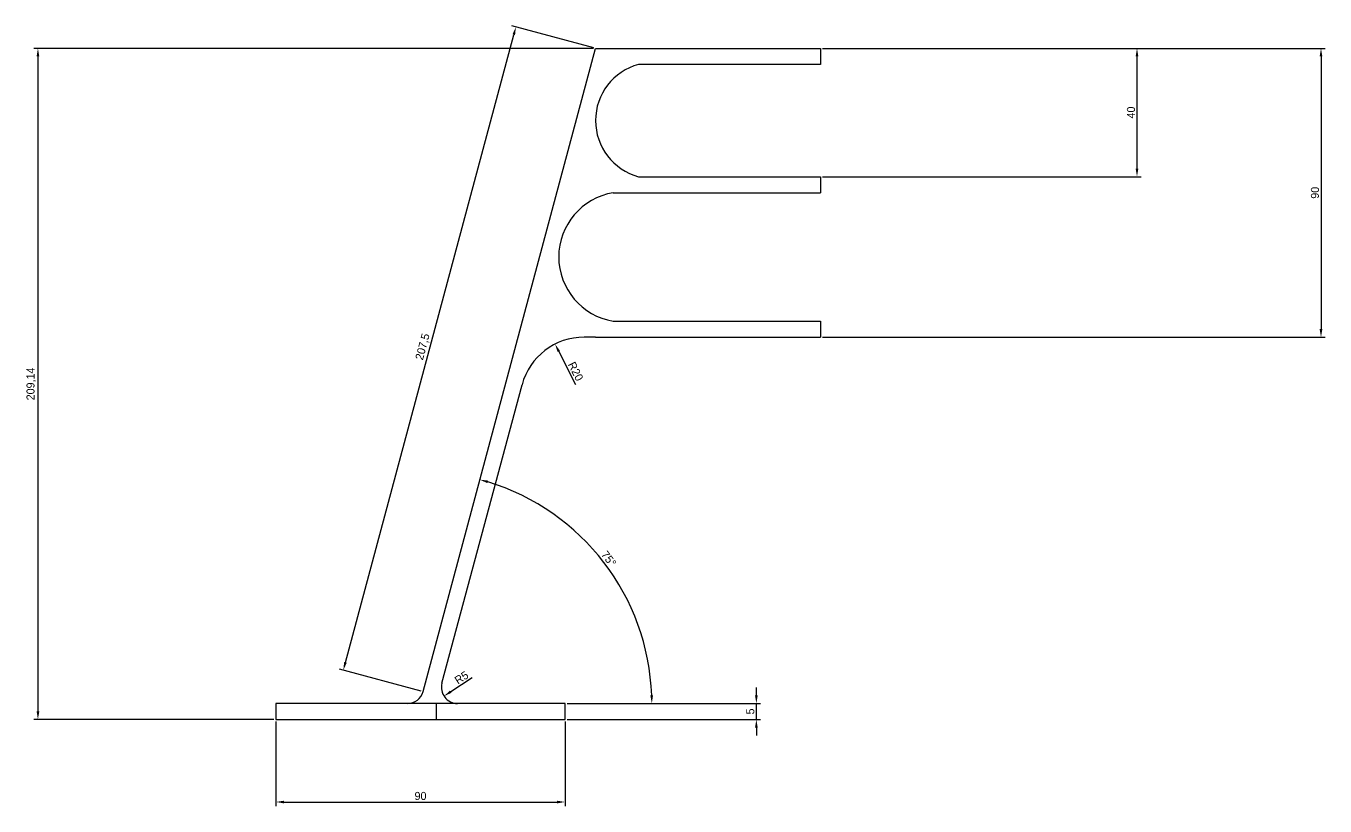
# Model space of a CAD drawing. Header units: millimetres. Extents: x 174 to 1428, y -253 to 269.
# Drawn here: x 174.2 to 578.6, y 25.9 to 269 of the extents above; entities that cross this region are included whole.
import ezdxf

# ---------------------------------------------------------------- set-up
doc = ezdxf.new("R2010")
doc.units = ezdxf.units.MM
doc.dimstyles.new('ISO-25', dxfattribs={"dimtxt": 2.5, "dimasz": 2.5, "dimexe": 1.25, "dimexo": 0.625, "dimtad": 1, "dimtxsty": 'Standard', "dimcen": 2.5, "dimadec": 0, "dimazin": 0, "dimtfac": 1, "dimtmove": 0, "dimatfit": 3, "dimfxl": 1, "dimarcsym": 0})

# ---------------------------------------------------------------- blocks, each defined once
blk = doc.blocks.new('*D2')
at = {"color": 0, "lineweight": -2, "transparency": 16777216}
for p, q in [((422.15, 262.05), (521.32, 262.05)), ((520.07, 259.55), (520.07, 224.55)), ((422.15, 222.05), (521.32, 222.05))]:
    blk.add_line(p, q, dxfattribs=at)
at = {"color": 0, "transparency": 16777216}
for points in [[(519.66, 259.55), (520.49, 259.55), (520.07, 262.05)], [(519.66, 224.55), (520.49, 224.55), (520.07, 222.05)]]:
    blk.add_solid(points, dxfattribs=at)
at = {"layer": 'Defpoints', "color": 0, "transparency": 16777216}
for p in [(421.52, 262.05), (421.52, 222.05), (520.07, 222.05)]:
    blk.add_point(p, dxfattribs=at)
at = {"color": 0, "transparency": 16777216, "insert": (518.2, 242.05), "char_height": 2.5, "attachment_point": 5, "rotation": 90}
blk.add_mtext('40', dxfattribs=at)
blk = doc.blocks.new('*D3')
at = {"color": 0, "lineweight": -2, "transparency": 16777216}
for p, q in [((422.15, 262.05), (578.61, 262.05)), ((577.36, 259.55), (577.36, 174.55)), ((422.15, 172.05), (578.61, 172.05))]:
    blk.add_line(p, q, dxfattribs=at)
at = {"color": 0, "transparency": 16777216}
for points in [[(576.94, 259.55), (577.78, 259.55), (577.36, 262.05)], [(576.94, 174.55), (577.78, 174.55), (577.36, 172.05)]]:
    blk.add_solid(points, dxfattribs=at)
at = {"layer": 'Defpoints', "color": 0, "transparency": 16777216}
for p in [(421.52, 262.05), (421.52, 172.05), (577.36, 172.05)]:
    blk.add_point(p, dxfattribs=at)
at = {"color": 0, "transparency": 16777216, "insert": (575.49, 217.05), "char_height": 2.5, "attachment_point": 5, "rotation": 90}
blk.add_mtext('90', dxfattribs=at)
blk = doc.blocks.new('*D9')
at = {"color": 0, "lineweight": -2, "transparency": 16777216}
for p, q in [((350.9, 262.05), (176.64, 262.05)), ((177.89, 259.55), (177.89, 55.41)), ((251.37, 52.91), (176.64, 52.91))]:
    blk.add_line(p, q, dxfattribs=at)
at = {"color": 0, "transparency": 16777216}
for points in [[(177.48, 259.55), (178.31, 259.55), (177.89, 262.05)], [(177.48, 55.41), (178.31, 55.41), (177.89, 52.91)]]:
    blk.add_solid(points, dxfattribs=at)
at = {"layer": 'Defpoints', "color": 0, "transparency": 16777216}
for p in [(351.52, 262.05), (177.89, 52.91), (252, 52.91)]:
    blk.add_point(p, dxfattribs=at)
at = {"color": 0, "transparency": 16777216, "insert": (175.81, 157.48), "char_height": 2.5, "attachment_point": 5, "rotation": 90}
blk.add_mtext('209,14', dxfattribs=at)
blk = doc.blocks.new('*D10')
at = {"color": 0, "lineweight": -2, "transparency": 16777216}
for p, q in [((401.57, 60.41), (401.57, 62.91)), ((342.62, 57.91), (402.82, 57.91)), ((401.57, 52.91), (401.57, 57.91)), ((342.62, 52.91), (402.82, 52.91)), ((401.57, 50.41), (401.57, 47.91))]:
    blk.add_line(p, q, dxfattribs=at)
at = {"color": 0, "transparency": 16777216}
for points in [[(401.15, 60.41), (401.98, 60.41), (401.57, 57.91)], [(401.15, 50.41), (401.98, 50.41), (401.57, 52.91)]]:
    blk.add_solid(points, dxfattribs=at)
at = {"layer": 'Defpoints', "color": 0, "transparency": 16777216}
for p in [(342, 57.91), (401.57, 57.91), (342, 52.91)]:
    blk.add_point(p, dxfattribs=at)
at = {"color": 0, "transparency": 16777216, "insert": (399.69, 55.41), "char_height": 2.5, "attachment_point": 5, "rotation": 90}
blk.add_mtext('5', dxfattribs=at)
blk = doc.blocks.new('*D11')
at = {"color": 0, "lineweight": -2, "transparency": 16777216}
for p, q in [((252, 52.29), (252, 25.95)), ((342, 52.29), (342, 25.95)), ((254.5, 27.2), (339.5, 27.2))]:
    blk.add_line(p, q, dxfattribs=at)
at = {"color": 0, "transparency": 16777216}
for points in [[(254.5, 27.61), (254.5, 26.78), (252, 27.2)], [(339.5, 27.61), (339.5, 26.78), (342, 27.2)]]:
    blk.add_solid(points, dxfattribs=at)
at = {"layer": 'Defpoints', "color": 0, "transparency": 16777216}
for p in [(252, 52.91), (342, 52.91), (342, 27.2)]:
    blk.add_point(p, dxfattribs=at)
at = {"color": 0, "transparency": 16777216, "insert": (297, 29.07), "char_height": 2.5, "attachment_point": 5}
blk.add_mtext('90', dxfattribs=at)
blk = doc.blocks.new('*D12')
at = {"color": 0, "lineweight": -2, "transparency": 16777216}
for p, q in [((350.92, 262.21), (325.47, 269.03)), ((273.62, 70.69), (326.03, 266.29)), ((297.21, 61.78), (271.77, 68.6))]:
    blk.add_line(p, q, dxfattribs=at)
at = {"color": 0, "transparency": 16777216}
for points in [[(325.63, 266.4), (326.44, 266.18), (326.68, 268.7)], [(273.22, 70.8), (274.02, 70.58), (272.97, 68.27)]]:
    blk.add_solid(points, dxfattribs=at)
at = {"layer": 'Defpoints', "color": 0, "transparency": 16777216}
for p in [(326.68, 268.7), (351.52, 262.05), (297.82, 61.62)]:
    blk.add_point(p, dxfattribs=at)
at = {"color": 0, "transparency": 16777216, "insert": (297.82, 169.03), "char_height": 2.5, "attachment_point": 5, "rotation": 75}
blk.add_mtext('207,5', dxfattribs=at)
blk = doc.blocks.new('*D13')
at = {"color": 0, "lineweight": -2, "transparency": 16777216}
blk.add_line((313.07, 65.85), (306.41, 61.56), dxfattribs=at)
at = {"color": 0, "transparency": 16777216}
blk.add_solid([(306.19, 61.91), (306.64, 61.21), (304.31, 60.2)], dxfattribs=at)
at = {"layer": 'Defpoints', "color": 0, "transparency": 16777216}
for p in [(308.52, 62.91), (304.31, 60.2)]:
    blk.add_point(p, dxfattribs=at)
at = {"color": 0, "transparency": 16777216, "insert": (309.78, 65.95), "char_height": 2.5, "attachment_point": 5, "rotation": 32.8129}
blk.add_mtext('R5', dxfattribs=at)
blk = doc.blocks.new('*D14')
at = {"color": 0, "lineweight": -2, "transparency": 16777216}
blk.add_line((345.32, 157.21), (340.03, 167.66), dxfattribs=at)
at = {"color": 0, "transparency": 16777216}
blk.add_solid([(340.4, 167.85), (339.66, 167.48), (338.9, 169.89)], dxfattribs=at)
at = {"layer": 'Defpoints', "color": 0, "transparency": 16777216}
for p in [(338.9, 169.89), (347.93, 152.05)]:
    blk.add_point(p, dxfattribs=at)
at = {"color": 0, "transparency": 16777216, "insert": (345.3, 161.4), "char_height": 2.5, "attachment_point": 5, "rotation": 296.8392}
blk.add_mtext('R20', dxfattribs=at)
blk = doc.blocks.new('*D15')
at = {"color": 0, "lineweight": -2, "transparency": 16777216}
blk.add_line((342.62, 57.91), (370.27, 57.91), dxfattribs=at)
blk.add_arc((296.82, 57.91), 72.2, 1.9841, 73.0159, dxfattribs=at)
at = {"color": 0, "transparency": 16777216}
for points in [[(317.8, 126.56), (318.03, 127.36), (315.51, 127.65)], [(369.39, 60.42), (368.56, 60.4), (369.02, 57.91)]]:
    blk.add_solid(points, dxfattribs=at)
at = {"layer": 'Defpoints', "color": 0, "transparency": 16777216}
for p in [(351.52, 262.05), (362.25, 88.42), (297.82, 61.62), (252, 57.91), (342, 57.91)]:
    blk.add_point(p, dxfattribs=at)
at = {"color": 0, "transparency": 16777216, "insert": (355.59, 103), "char_height": 2.5, "attachment_point": 5, "rotation": 307.5}
blk.add_mtext('75°', dxfattribs=at)

msp = doc.modelspace()

# ---------------------------------------------------------------- linework, layer by layer
for p, q in [((297.816, 61.616), (351.521, 262.049)), ((351.521, 262.049), (416.521, 262.049)), ((416.521, 262.049), (421.521, 262.049)), ((421.521, 262.049), (421.521, 257.049)), ((421.521, 262.049), (421.521, 257.049)), ((421.521, 257.049), (364.919, 257.049)), ((364.919, 222.049), (416.521, 222.049)), ((416.521, 222.049), (421.521, 222.049)), ((421.521, 222.049), (421.521, 217.049)), ((357.021, 217.049), (416.521, 217.049)), ((416.521, 217.049), (421.521, 217.049)), ((357.021, 177.049), (416.521, 177.049)), ((416.521, 177.049), (421.521, 177.049)), ((421.521, 177.049), (421.521, 172.049)), ((351.521, 172.049), (347.929, 172.049)), ((351.521, 172.049), (416.521, 172.049)), ((416.521, 172.049), (421.521, 172.049)), ((303.686, 64.205), (328.61, 157.225)), ((341.999, 57.91), (251.999, 57.91)), ((251.999, 57.91), (251.999, 52.91)), ((301.999, 52.91), (301.999, 57.91)), ((341.999, 52.91), (341.999, 57.91)), ((251.999, 52.91), (341.999, 52.91))]:
    msp.add_line(p, q)
for centre, radius, start, end in [((369.608, 239.549), 18.117, 105, 255), ((360.3, 197.049), 20.267, 99.311, 260.689), ((347.929, 152.049), 20, 90, 165), ((292.986, 62.91), 5, 270, 345), ((308.515, 62.91), 5, 165, 270)]:
    msp.add_arc(centre, radius, start, end)

# ---------------------------------------------------------------- dimensions: what is measured, and where the dimension line sits
for p1, p2, distance, picture, middle in [((297.816, 61.616), (351.521, 262.049), 25.717, '*D12', (297.816, 169.028)), ((421.521, 262.049), (421.521, 172.049), 155.839, '*D3', (575.486, 217.049))]:
    dim = msp.add_aligned_dim(p1=p1, p2=p2, distance=distance, dimstyle='ISO-25')
    dim.commit()
    dim.dimension.update_dxf_attribs({"geometry": picture, "text_midpoint": middle})
for base, p1, p2, picture, middle in [((177.892, 52.91), (351.521, 262.049), (251.999, 52.91), '*D9', (175.808, 157.48)), ((520.075, 222.049), (421.521, 262.049), (421.521, 222.049), '*D2', (518.2, 242.049)), ((401.568, 57.91), (341.999, 52.91), (341.999, 57.91), '*D10', (399.693, 55.41))]:
    dim = msp.add_linear_dim(base=base, p1=p1, p2=p2, angle=90, dimstyle='ISO-25')
    dim.commit()
    dim.dimension.update_dxf_attribs({"geometry": picture, "text_midpoint": middle})
dim = msp.add_angular_dim_2l(base=(362.254, 88.422), line1=((341.999, 57.91), (251.999, 57.91)), line2=((297.816, 61.616), (351.521, 262.049)), dimstyle='ISO-25')
dim.commit()
dim.dimension.update_dxf_attribs({"geometry": '*D15', "text_midpoint": (355.587, 103.002)})
for center, mpoint, picture, middle in [((347.929, 152.049), (338.899, 169.894), '*D14', (343.625, 160.555)), ((308.515, 62.91), (304.313, 60.201), '*D13', (310.791, 64.378))]:
    dim = msp.add_radius_dim(center=center, mpoint=mpoint, dimstyle='ISO-25')
    dim.commit()
    dim.dimension.update_dxf_attribs({"geometry": picture, "text_midpoint": middle, "dimtype": 164})
dim = msp.add_linear_dim(base=(341.999, 27.195), p1=(251.999, 52.91), p2=(341.999, 52.91), dimstyle='ISO-25')
dim.commit()
dim.dimension.update_dxf_attribs({"geometry": '*D11', "text_midpoint": (296.999, 29.07)})

doc.saveas('drawing.dxf')
